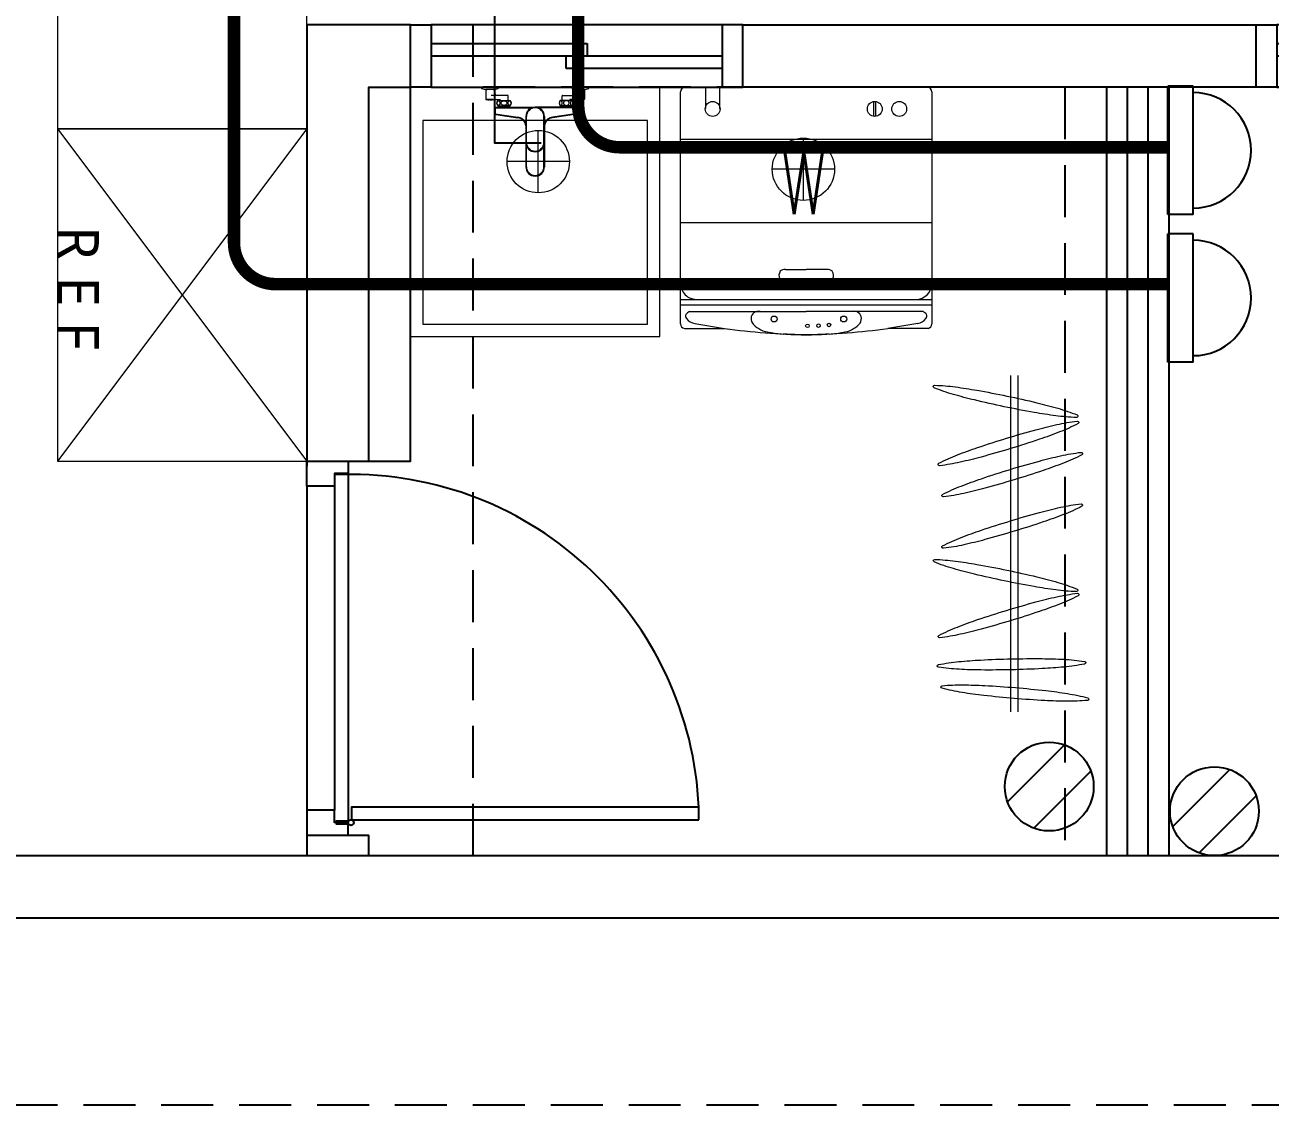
# Model space of a CAD drawing. Extents: x 489590 to 931630, y 16852 to 52972.
# Drawn here: x 508968.8 to 509268.5, y 51428.3 to 51688.3 of the extents above; entities that cross this region are included whole.
import ezdxf

# ---------------------------------------------------------------- set-up
doc = ezdxf.new("R2010")
doc.units = 0
doc.header["$LTSCALE"] = 50
for name, pattern in [('1', [0.375, 0.25, -0.125]), ('DASHED2', [9.525, 6.35, -3.175]), ('HIDDEN3', [0.15, 0.11, -0.04]), ('PHANTOM', [2.5, 1.25, -0.25, 0.25, -0.25, 0.25, -0.25])]:
    doc.linetypes.add(name, pattern=pattern)
for name, color, linetype in [('A-DOOR-SWING-1', 252, 'DASHED2'), ('ASP_4', 4, 'Continuous'), ('BEAM', 6, 'Continuous'), ('DOOR', 5, 'Continuous'), ('FP', 2, 'Continuous'), ('FP-L', 2, 'PHANTOM'), ('FURN', 4, 'Continuous'), ('I-FLOR-PAVING', 251, 'Continuous'), ('L-L', 7, 'Continuous'), ('OPEN', 5, 'Continuous'), ('WALL', 2, 'Continuous'), ('排煙管罩', 200, 'Continuous'), ('花台-FD40', 7, 'Continuous')]:
    doc.layers.add(name, color=color, linetype=linetype)
doc.layers.add('SWP', color=30, linetype='Continuous', lineweight=0)
doc.layers.add('傢俱', color=7, linetype='Continuous', lineweight=5, true_color=0xb2b3b3)
doc.styles.add('C1', font='simplex.shx', dxfattribs={"bigfont": 'CHINESET.shx'})
doc.styles.get("Standard").update_dxf_attribs({"font": 'txt.shx', "bigfont": 'chineset.shx'})

# ---------------------------------------------------------------- blocks, each defined once
blk = doc.blocks.new('Balcony Door 90CM')
at = {"color": 9, "true_color": 0xc7c8ca}
for points in [[(-3.68, 95.39), (-6.68, 95.39), (-6.68, 11.79), (-3.68, 11.79)], [(-90, 11), (-87, 11), (-87, 7.7), (-84, 7.7), (-84, 1), (-90, 1)], [(0, 11), (-3, 11), (-3, 7.7), (-6, 7.7), (-6, 1), (0, 1)]]:
    blk.add_lwpolyline(points, close=True, dxfattribs=at)
blk.add_lwpolyline([(-3.11, 8.21), (-3.39, 8.21), (-3.39, 11.12, -3.143413), (-2.61, 11.12), (-2.61, 8.21), (-2.89, 8.21), (-2.89, 11.01, -0.08392), (-3.11, 11.01), (-3.11, 8.21)], format="xyb", dxfattribs=at)
at = {"layer": 'A-DOOR-SWING-1', "color": 9, "linetype": 'HIDDEN3', "ltscale": 30, "true_color": 0xc7c8ca}
blk.add_arc((-2.99, 11.67), 83.8, 92.5181, 182.7143, dxfattribs=at)
at = {"layer": 'I-FLOR-PAVING', "color": 9, "true_color": 0xc7c8ca}
for p, q in [((-87, 11), (-3, 11)), ((-84, 7.7), (-6, 7.7)), ((-84, 1), (-6, 1))]:
    blk.add_line(p, q, dxfattribs=at)
blk = doc.blocks.new('A$C4E3912B0')
at = {"layer": 'OPEN', "color": 9, "true_color": 0xc7c8ca}
for p, q in [((3, 80), (3, 75)), ((18, 75), (18, 80)), ((3, 75), (18, 75)), ((3, 75), (3, 5)), ((10.5, 75), (10.5, 5)), ((13.5, 75), (13.5, 37.5)), ((18, 5), (18, 75)), ((7.5, 5), (7.5, 42.5)), ((7.5, 42.5), (10.5, 42.5)), ((21, 40), (0, 40)), ((13.5, 37.5), (10.5, 37.5)), ((3, 0), (3, 5)), ((3, 5), (18, 5)), ((18, 5), (18, 0))]:
    blk.add_line(p, q, dxfattribs=at)
blk = doc.blocks.new('A$C6CF9505D')
at = {"layer": 'OPEN', "color": 9, "true_color": 0xc7c8ca}
for p, q in [((3, 115), (3, 120)), ((18, 120), (18, 115)), ((18, 115), (3, 115)), ((3, 115), (3, 5)), ((10.5, 5), (10.5, 115)), ((13.5, 115), (13.5, 57.5)), ((18, 5), (18, 115)), ((0, 60), (21, 60)), ((7.5, 5), (7.5, 62.5)), ((7.5, 62.5), (10.5, 62.5)), ((13.5, 57.5), (10.5, 57.5)), ((18, 5), (3, 5)), ((3, 5), (3, 0)), ((18, 0), (18, 5))]:
    blk.add_line(p, q, dxfattribs=at)
blk = doc.blocks.new('A$C05A63BC5')
at = {"layer": 'ASP_4', "color": 9, "true_color": 0xc7c8ca}
for p, q in [((585, 295), (585, 110)), ((590, 295), (590, 110)), ((595, 295), (595, 110)), ((600, 295), (600, 110))]:
    blk.add_line(p, q, dxfattribs=at)
at = {"layer": 'FURN', "color": 9, "lineweight": 0, "true_color": 0xc7c8ca}
for p, q in [((392.5, 285), (332.5, 205)), ((332.5, 285), (392.5, 205))]:
    blk.add_line(p, q, dxfattribs=at)
for points in [[(392.5, 285), (392.5, 435), (332.5, 435), (332.5, 285)], [(332.5, 285), (332.5, 205), (392.5, 205), (392.5, 285)]]:
    blk.add_lwpolyline(points, close=True, dxfattribs=at)
at = {"layer": 'WALL', "color": 9, "true_color": 0xc7c8ca}
blk.add_line((392.5, 115), (407.5, 115), dxfattribs=at)
for points in [[(407.5, 205), (407.5, 295), (417.5, 295), (417.5, 310), (392.5, 310), (392.5, 205), (407.5, 205)], [(407.5, 205), (417.5, 205), (417.5, 295)], [(392.5, 115), (392.5, 110)], [(407.5, 110), (407.5, 115)], [(830, 110), (110, 110)], [(830, 110), (110, 110)], [(830, 95), (110, 95)], [(830, 95), (110, 95)]]:
    blk.add_lwpolyline(points, dxfattribs=at)
blk.add_lwpolyline([(621, 295), (497.5, 295), (497.5, 310), (621, 310)], close=True, dxfattribs=at)
at = {"layer": 'DOOR', "color": 9, "true_color": 0xc7c8ca, "rotation": 270}
blk.add_blockref('Balcony Door 90CM', (391.5, 115), dxfattribs=at)
at = {"layer": 'OPEN', "color": 9, "true_color": 0xc7c8ca}
for name, p, rotation in [('A$C4E3912B0', (417.5, 313), 270), ('A$C6CF9505D', (741, 292), 90)]:
    blk.add_blockref(name, p, dxfattribs=dict(at, rotation=rotation))
at = {"layer": 'FURN', "color": 9, "lineweight": 0, "true_color": 0xc7c8ca, "insert": (332.5, 245), "char_height": 10, "attachment_point": 8, "rotation": 270, "style": 'C1'}
blk.add_mtext_dynamic_manual_height_columns('{\\fMicrosoft JhengHei|b0|i0|c136|p34;\\T1.5;REF}', width=53.7095, gutter_width=12.5, heights=[0], dxfattribs=at)
blk = doc.blocks.new('A$C210B043C')
at = {"layer": '傢俱', "lineweight": 5}
for p, q in [((-334.9, -252.4), (-334.9, 330.6)), ((-323.9, 341.6), (234.8, 341.6)), ((-209.8, -263.4), (-209.8, 341.6)), ((-9.1, -263.4), (-9.1, 341.6)), ((175.7, -263.4), (175.7, 341.6)), ((188.6, -263.4), (188.6, 341.6)), ((245.6, 332.4), (245.6, 235.5)), ((205, 320.2), (205, 39.1)), ((233.9, 307.5), (245.6, 235.5)), ((-265, 201.8), (-300.5, 201.8)), ((-265.1, 206.9), (-300.4, 206.9)), ((103.9, 89.3), (103.9, 39.1)), ((136.9, 89.3), (136.9, 39.1)), ((103.9, -11.2), (103.9, 39.1)), ((136.9, -11.2), (136.9, 39.1)), ((205, -242), (205, 39.1)), ((-282.6, -168.7), (-334.9, -168.7)), ((233.9, -229.3), (245.6, -157.3)), ((245.6, -254.2), (245.6, -157.3)), ((-284, -202.9), (-334.9, -202.9)), ((234.8, -263.4), (-323.9, -263.4))]:
    blk.add_line(p, q, dxfattribs=at)
for centre, radius in [((-282.7, 262.9), 17.9), ((-282.7, 204.1), 17.9), ((223, 129.3), 7.16), ((237.3, 93.9), 4.29), ((239.1, 68.5), 4.29), ((239.5, 42), 4.29), ((223, -38.3), 7.16), ((-282.7, -186.1), 17.9)]:
    blk.add_circle(centre, radius, dxfattribs=at)
for centre, radius, start, end in [((-323.9, 330.6), 11, 90, 180), ((137.4, 303.2), 38.3, 0, 90), ((234.8, 330.6), 11, 9.5497, 90), ((229.6, 307.6), 27.5, 130.7638, 152.9515), ((215.8, 319.2), 10.2, 51.2998, 114.4502), ((201.6, 301.5), 32.9, 10.4392, 51.2998), ((-1382, 8.1), 1643.4, 1.08, 7.9538), ((221.9, 154.5), 17.5, 92.0428, 194.9544), ((222, 151.9), 20, 45.088, 92.0428), ((189.8, 119.6), 65.6, 25.7876, 45.088), ((187.1, 118.3), 68.7, 8.0675, 25.7876), ((0, 78.2), 259.9, 3.6276, 11.0411), ((122, 90.3), 18.1, 140.1051, 183.025), ((118.3, 85.9), 18.9, 10.4281, 122.5427), ((108.1, 101.9), 3.299949594787487e-11, 180, 351.3457), ((20339.9, 1012.4), 20101.5, 182.61692, 182.72458), ((-1382, 70.1), 1643.4, 352.0462, 358.92), ((5430.6, 42.4), 5169.5, 179.8397, 180.037), ((5430.6, 35.8), 5169.5, 179.963, 180.1603), ((20339.9, -934.2), 20101.5, 177.27542, 177.38308), ((122, -12.1), 18.1, 176.975, 219.8949), ((118.3, -7.7), 18.9, 237.4573, 349.5719), ((108.1, -23.7), 3.299949594787487e-11, 8.6543, 180), ((0, 0), 259.9, 348.9589, 356.3724), ((187.1, -40.1), 68.7, 334.2124, 351.9325), ((221.9, -76.3), 17.5, 165.0456, 267.9572), ((222, -73.8), 20, 267.9572, 314.912), ((189.8, -41.5), 65.6, 314.912, 334.2124), ((137.4, -225.1), 38.3, 270, 0), ((201.6, -223.4), 32.9, 308.7002, 349.5608), ((-323.9, -252.4), 11, 180, 270), ((229.6, -229.5), 27.5, 207.0485, 229.2362), ((215.8, -241.1), 10.2, 245.5498, 308.7002), ((234.8, -252.4), 11, 270, 350.4503)]:
    blk.add_arc(centre, radius, start, end, dxfattribs=at)
at = {"layer": '傢俱', "lineweight": 5, "width": 0.7}
blk.add_text('W', height=150, rotation=90, dxfattribs=at).set_placement((-29.6, -21.1, 1.5))
blk = doc.blocks.new('A$C22DB4552')
at = {"layer": '傢俱'}
for p, q in [((60, 42.95), (59.8, 42.95)), ((60, 42.95), (60, 17.05)), ((60, 38.85), (60, 42.95)), ((53.4, 39.48), (52.66, 34.18)), ((53.56, 39.6), (52.8, 34.17)), ((55.04, 39.62), (53.54, 39.62)), ((55.04, 39.62), (55.04, 30.83)), ((55.2, 39.46), (55.2, 30)), ((55.54, 39), (55.54, 37.5)), ((55.54, 39), (55.54, 36)), ((56.84, 39), (56.84, 36)), ((56.92, 40.98), (56.92, 41.36)), ((57, 40.98), (56.92, 40.98)), ((57, 40.82), (56.92, 40.82)), ((56.92, 40.44), (56.92, 40.82)), ((56.98, 41.42), (57, 41.42)), ((56.98, 40.38), (57, 40.38)), ((57, 40.28), (57, 41.52)), ((57.08, 41.86), (57.08, 38.34)), ((57.08, 40.2), (57.08, 41.6)), ((57.08, 41.6), (57.08, 41.6)), ((57.08, 40.2), (57.08, 40.2)), ((59.39, 41.9), (57.12, 41.9)), ((58.04, 36.54), (58.04, 40.63)), ((59.43, 39.94), (59.43, 41.86)), ((59.43, 40.06), (59.43, 41.74)), ((59.43, 41.66), (59.43, 41.56)), ((59.43, 40.14), (59.43, 41.56)), ((55.37, 38.52), (55.2, 38.52)), ((55.2, 36.48), (55.2, 38.52)), ((55.2, 38.4), (55.2, 36.6)), ((55.2, 38.4), (55.2, 36.6)), ((55.37, 36.48), (55.2, 36.48)), ((55.37, 38.52), (55.37, 37.5)), ((55.54, 38.4), (55.37, 38.4)), ((55.37, 36.48), (55.37, 37.5)), ((55.54, 36.6), (55.37, 36.6)), ((55.54, 36), (55.54, 37.5)), ((56.84, 38.54), (57.08, 38.54)), ((56.84, 36.46), (57.96, 36.46)), ((60, 38.85), (59.8, 38.85)), ((52.64, 34.19), (52.8, 34.19)), ((52.95, 32.25), (40.85, 32.25)), ((40.85, 32.09), (40.85, 32.25)), ((40.85, 32.09), (45.87, 32.09)), ((52.95, 32.25), (44.45, 32.25)), ((46.7, 32.09), (52.95, 32.09)), ((52.95, 32.09), (52.95, 32.25)), ((55.2, 20.54), (55.2, 30)), ((40.85, 27.91), (45.87, 27.91)), ((40.85, 27.91), (40.85, 27.75)), ((52.95, 27.75), (40.85, 27.75)), ((52.95, 27.75), (44.45, 27.75)), ((46.7, 27.91), (52.95, 27.91)), ((52.95, 27.91), (52.95, 27.75)), ((55.04, 20.38), (55.04, 29.17)), ((52.64, 25.81), (52.8, 25.81)), ((53.4, 20.52), (52.66, 25.82)), ((53.56, 20.4), (52.8, 25.83)), ((55.54, 24), (55.54, 22.5)), ((55.54, 21), (55.54, 24)), ((56.84, 21), (56.84, 24)), ((55.37, 23.52), (55.2, 23.52)), ((55.2, 23.52), (55.2, 21.48)), ((55.2, 21.6), (55.2, 23.4)), ((55.37, 21.48), (55.2, 21.48)), ((55.37, 23.52), (55.37, 22.5)), ((55.54, 23.4), (55.37, 23.4)), ((55.37, 21.48), (55.37, 22.5)), ((55.54, 21.6), (55.37, 21.6)), ((55.54, 21), (55.54, 22.5)), ((56.84, 23.8), (56.84, 21.2)), ((56.84, 23.54), (57.96, 23.54)), ((56.84, 21.46), (57.08, 21.46)), ((57.08, 18.14), (57.08, 21.66)), ((58.04, 23.46), (58.04, 19.37)), ((60, 21.15), (59.8, 21.15)), ((60, 21.15), (60, 17.05)), ((55.04, 20.38), (53.54, 20.38)), ((56.92, 19.56), (56.92, 19.18)), ((57, 19.18), (56.92, 19.18)), ((57, 19.02), (56.92, 19.02)), ((56.92, 19.02), (56.92, 18.64)), ((56.98, 19.62), (57, 19.62)), ((56.98, 18.58), (57, 18.58)), ((57, 19.72), (57, 18.48)), ((57.08, 19.8), (57.08, 18.4)), ((57.08, 19.8), (57.08, 19.8)), ((57.08, 18.4), (57.08, 18.4)), ((59.39, 18.1), (57.12, 18.1)), ((59.43, 20.06), (59.43, 18.14)), ((59.43, 19.94), (59.43, 18.26)), ((59.43, 19.86), (59.43, 18.44)), ((59.43, 18.34), (59.43, 18.44)), ((60, 17.05), (59.8, 17.05))]:
    blk.add_line(p, q, dxfattribs=at)
for points in [[(0, 0), (60, 0), (60, 60), (0, 60)], [(3, 3), (52, 3), (52, 57), (3, 57)]]:
    blk.add_lwpolyline(points, close=True, dxfattribs=at)
for centre, radius, start, end in [((62.62, 41.55), 3.2, 155.2613, 178.1216), ((59.8, 42.85), 0.096, 90, 155.2613), ((53.58, 39.44), 0.19, 103.733, 166.587), ((55.04, 39.46), 0.16, 0, 90), ((56.19, 38.04), 1.16, 55.7945, 124.2055), ((56.98, 41.36), 0.056, 90, 180), ((56.98, 40.44), 0.056, 180, 270), ((57.08, 41.52), 0.08, 90, 180), ((57.08, 40.28), 0.08, 180, 270), ((57.12, 41.86), 0.04, 90, 180), ((59.6, 36.7), 3.2, 93.7671, 119.1252), ((59.39, 41.86), 0.04, 0, 90), ((59.39, 39.94), 0.04, 273.8565, 0), ((62.62, 40.24), 3.2, 181.8784, 204.7387), ((56.19, 36.96), 1.16, 235.7945, 304.2055), ((57.96, 36.54), 0.08, 270, 0), ((59.8, 38.95), 0.096, 204.7387, 270), ((50.41, 34.5), 2.27, 277.4199, 352.0158), ((50.41, 34.5), 2.41, 290.9953, 352.0158), ((40.85, 30), 2.25, 90, 180), ((40.85, 30), 2.25, 180, 270), ((40.85, 30), 2.09, 90, 180), ((40.85, 30), 2.09, 180, 270), ((46.7, 30), 2.25, 90, 180), ((46.7, 30), 2.25, 180, 270), ((46.7, 30), 2.09, 90, 180), ((46.7, 30), 2.09, 180, 270), ((52.95, 30), 2.25, 0, 90), ((52.95, 30), 2.09, 0, 90), ((52.95, 30), 2.25, 270, 0), ((52.95, 30), 2.09, 270, 0), ((50.41, 25.5), 2.27, 7.9842, 82.5801), ((50.41, 25.5), 2.41, 7.9842, 69.0047), ((56.19, 23.04), 1.16, 55.7945, 124.2055), ((56.19, 21.96), 1.16, 235.7945, 304.2055), ((57.96, 23.46), 0.08, 0, 90), ((62.62, 19.76), 3.2, 155.2613, 178.1216), ((59.8, 21.05), 0.096, 90, 155.2613), ((53.58, 20.56), 0.19, 193.413, 256.267), ((55.04, 20.54), 0.16, 270, 0), ((56.98, 19.56), 0.056, 90, 180), ((56.98, 18.64), 0.056, 180, 270), ((57.08, 19.72), 0.08, 90, 180), ((57.08, 18.48), 0.08, 180, 270), ((57.12, 18.14), 0.04, 180, 270), ((59.6, 23.3), 3.2, 240.8748, 266.2329), ((59.39, 20.06), 0.04, 0, 86.1435), ((59.39, 18.14), 0.04, 270, 0), ((62.62, 18.45), 3.2, 181.8784, 204.7387), ((59.8, 17.15), 0.096, 204.7387, 270)]:
    blk.add_arc(centre, radius, start, end, dxfattribs=at)
for points in [[(56.76, 38.84), (56.76, 38.86), (56.76, 38.87), (56.75, 38.9), (56.75, 38.92), (56.74, 38.95), (56.73, 38.96), (56.71, 38.99), (56.7, 39), (56.68, 39.03), (56.66, 39.04), (56.64, 39.06), (56.63, 39.07), (56.59, 39.09), (56.57, 39.1), (56.52, 39.13), (56.5, 39.14), (56.45, 39.15), (56.43, 39.16), (56.38, 39.17), (56.35, 39.18), (56.31, 39.18), (56.28, 39.19), (56.24, 39.19), (56.21, 39.19), (56.17, 39.19), (56.14, 39.19), (56.1, 39.19), (56.07, 39.18), (56.03, 39.18), (56, 39.17), (55.95, 39.16), (55.93, 39.15), (55.88, 39.14), (55.86, 39.13), (55.81, 39.1), (55.79, 39.09), (55.75, 39.07), (55.74, 39.06), (55.72, 39.04), (55.7, 39.03), (55.68, 39), (55.67, 38.99), (55.65, 38.96), (55.65, 38.95), (55.63, 38.92), (55.63, 38.9), (55.62, 38.87), (55.62, 38.86), (55.62, 38.83), (55.62, 38.81), (55.63, 38.78), (55.63, 38.77), (55.65, 38.74), (55.65, 38.72), (55.67, 38.7), (55.68, 38.68), (55.7, 38.66), (55.72, 38.65), (55.74, 38.63), (55.75, 38.62), (55.79, 38.59), (55.81, 38.58), (55.86, 38.56), (55.88, 38.55), (55.93, 38.53), (55.95, 38.52), (56, 38.51), (56.03, 38.51), (56.07, 38.5), (56.1, 38.5), (56.14, 38.49), (56.17, 38.49), (56.21, 38.49), (56.24, 38.49), (56.28, 38.5), (56.31, 38.5), (56.35, 38.51), (56.38, 38.51), (56.43, 38.52), (56.45, 38.53), (56.5, 38.55), (56.52, 38.56), (56.57, 38.58), (56.59, 38.59), (56.63, 38.62), (56.64, 38.63), (56.66, 38.65), (56.68, 38.66), (56.7, 38.68), (56.71, 38.7), (56.73, 38.72), (56.74, 38.74), (56.75, 38.77), (56.75, 38.78), (56.76, 38.81), (56.76, 38.83), (56.76, 38.84)], [(56.76, 37.5), (56.76, 37.53), (56.76, 37.56), (56.75, 37.62), (56.75, 37.65), (56.74, 37.71), (56.73, 37.74), (56.71, 37.79), (56.7, 37.82), (56.68, 37.87), (56.66, 37.89), (56.64, 37.93), (56.63, 37.95), (56.59, 38), (56.57, 38.02), (56.52, 38.07), (56.5, 38.09), (56.45, 38.12), (56.43, 38.14), (56.38, 38.16), (56.35, 38.17), (56.31, 38.18), (56.28, 38.19), (56.24, 38.2), (56.21, 38.2), (56.17, 38.2), (56.14, 38.2), (56.1, 38.19), (56.07, 38.18), (56.03, 38.17), (56, 38.16), (55.95, 38.14), (55.93, 38.12), (55.88, 38.09), (55.86, 38.07), (55.81, 38.02), (55.79, 38), (55.75, 37.95), (55.74, 37.93), (55.72, 37.89), (55.7, 37.87), (55.68, 37.82), (55.67, 37.79), (55.65, 37.74), (55.65, 37.71), (55.63, 37.65), (55.63, 37.62), (55.62, 37.56), (55.62, 37.53), (55.62, 37.47), (55.62, 37.44), (55.63, 37.38), (55.63, 37.35), (55.65, 37.29), (55.65, 37.26), (55.67, 37.21), (55.68, 37.18), (55.7, 37.13), (55.72, 37.11), (55.74, 37.07), (55.75, 37.05), (55.79, 37), (55.81, 36.98), (55.86, 36.93), (55.88, 36.91), (55.93, 36.88), (55.95, 36.86), (56, 36.84), (56.03, 36.83), (56.07, 36.82), (56.1, 36.81), (56.14, 36.8), (56.17, 36.8), (56.21, 36.8), (56.24, 36.8), (56.28, 36.81), (56.31, 36.82), (56.35, 36.83), (56.38, 36.84), (56.43, 36.86), (56.45, 36.88), (56.5, 36.91), (56.52, 36.93), (56.57, 36.98), (56.59, 37), (56.63, 37.05), (56.64, 37.07), (56.66, 37.11), (56.68, 37.13), (56.7, 37.18), (56.71, 37.21), (56.73, 37.26), (56.74, 37.29), (56.75, 37.35), (56.75, 37.38), (56.76, 37.44), (56.76, 37.47), (56.76, 37.5)], [(56.76, 36.16), (56.76, 36.17), (56.76, 36.19), (56.75, 36.22), (56.75, 36.23), (56.74, 36.26), (56.73, 36.28), (56.71, 36.3), (56.7, 36.32), (56.68, 36.34), (56.66, 36.35), (56.64, 36.37), (56.63, 36.38), (56.59, 36.41), (56.57, 36.42), (56.52, 36.44), (56.5, 36.45), (56.45, 36.47), (56.43, 36.48), (56.38, 36.49), (56.35, 36.49), (56.31, 36.5), (56.28, 36.5), (56.24, 36.51), (56.21, 36.51), (56.17, 36.51), (56.14, 36.51), (56.1, 36.5), (56.07, 36.5), (56.03, 36.49), (56, 36.49), (55.95, 36.48), (55.93, 36.47), (55.88, 36.45), (55.86, 36.44), (55.81, 36.42), (55.79, 36.41), (55.75, 36.38), (55.74, 36.37), (55.72, 36.35), (55.7, 36.34), (55.68, 36.32), (55.67, 36.3), (55.65, 36.28), (55.65, 36.26), (55.63, 36.23), (55.63, 36.22), (55.62, 36.19), (55.62, 36.17), (55.62, 36.14), (55.62, 36.13), (55.63, 36.1), (55.63, 36.08), (55.65, 36.05), (55.65, 36.04), (55.67, 36.01), (55.68, 36), (55.7, 35.97), (55.72, 35.96), (55.74, 35.94), (55.75, 35.93), (55.79, 35.91), (55.81, 35.9), (55.86, 35.87), (55.88, 35.86), (55.93, 35.85), (55.95, 35.84), (56, 35.83), (56.03, 35.82), (56.07, 35.82), (56.1, 35.81), (56.14, 35.81), (56.17, 35.81), (56.21, 35.81), (56.24, 35.81), (56.28, 35.81), (56.31, 35.82), (56.35, 35.82), (56.38, 35.83), (56.43, 35.84), (56.45, 35.85), (56.5, 35.86), (56.52, 35.87), (56.57, 35.9), (56.59, 35.91), (56.63, 35.93), (56.64, 35.94), (56.66, 35.96), (56.68, 35.97), (56.7, 36), (56.71, 36.01), (56.73, 36.04), (56.74, 36.05), (56.75, 36.08), (56.75, 36.1), (56.76, 36.13), (56.76, 36.14), (56.76, 36.16)], [(56.76, 23.84), (56.76, 23.83), (56.76, 23.81), (56.75, 23.78), (56.75, 23.77), (56.74, 23.74), (56.73, 23.72), (56.71, 23.7), (56.7, 23.68), (56.68, 23.66), (56.66, 23.65), (56.64, 23.63), (56.63, 23.62), (56.59, 23.59), (56.57, 23.58), (56.52, 23.56), (56.5, 23.55), (56.45, 23.53), (56.43, 23.52), (56.38, 23.51), (56.35, 23.51), (56.31, 23.5), (56.28, 23.5), (56.24, 23.49), (56.21, 23.49), (56.17, 23.49), (56.14, 23.49), (56.1, 23.5), (56.07, 23.5), (56.03, 23.51), (56, 23.51), (55.95, 23.52), (55.93, 23.53), (55.88, 23.55), (55.86, 23.56), (55.81, 23.58), (55.79, 23.59), (55.75, 23.62), (55.74, 23.63), (55.72, 23.65), (55.7, 23.66), (55.68, 23.68), (55.67, 23.7), (55.65, 23.72), (55.65, 23.74), (55.63, 23.77), (55.63, 23.78), (55.62, 23.81), (55.62, 23.83), (55.62, 23.86), (55.62, 23.87), (55.63, 23.9), (55.63, 23.92), (55.65, 23.95), (55.65, 23.96), (55.67, 23.99), (55.68, 24), (55.7, 24.03), (55.72, 24.04), (55.74, 24.06), (55.75, 24.07), (55.79, 24.09), (55.81, 24.1), (55.86, 24.13), (55.88, 24.14), (55.93, 24.15), (55.95, 24.16), (56, 24.17), (56.03, 24.18), (56.07, 24.18), (56.1, 24.19), (56.14, 24.19), (56.17, 24.19), (56.21, 24.19), (56.24, 24.19), (56.28, 24.19), (56.31, 24.18), (56.35, 24.18), (56.38, 24.17), (56.43, 24.16), (56.45, 24.15), (56.5, 24.14), (56.52, 24.13), (56.57, 24.1), (56.59, 24.09), (56.63, 24.07), (56.64, 24.06), (56.66, 24.04), (56.68, 24.03), (56.7, 24), (56.71, 23.99), (56.73, 23.96), (56.74, 23.95), (56.75, 23.92), (56.75, 23.9), (56.76, 23.87), (56.76, 23.86), (56.76, 23.84)], [(56.76, 22.5), (56.76, 22.47), (56.76, 22.44), (56.75, 22.38), (56.75, 22.35), (56.74, 22.29), (56.73, 22.26), (56.71, 22.21), (56.7, 22.18), (56.68, 22.13), (56.66, 22.11), (56.64, 22.07), (56.63, 22.05), (56.59, 22), (56.57, 21.98), (56.52, 21.93), (56.5, 21.91), (56.45, 21.88), (56.43, 21.86), (56.38, 21.84), (56.35, 21.83), (56.31, 21.82), (56.28, 21.81), (56.24, 21.8), (56.21, 21.8), (56.17, 21.8), (56.14, 21.8), (56.1, 21.81), (56.07, 21.82), (56.03, 21.83), (56, 21.84), (55.95, 21.86), (55.93, 21.88), (55.88, 21.91), (55.86, 21.93), (55.81, 21.98), (55.79, 22), (55.75, 22.05), (55.74, 22.07), (55.72, 22.11), (55.7, 22.13), (55.68, 22.18), (55.67, 22.21), (55.65, 22.26), (55.65, 22.29), (55.63, 22.35), (55.63, 22.38), (55.62, 22.44), (55.62, 22.47), (55.62, 22.53), (55.62, 22.56), (55.63, 22.62), (55.63, 22.65), (55.65, 22.71), (55.65, 22.74), (55.67, 22.79), (55.68, 22.82), (55.7, 22.87), (55.72, 22.89), (55.74, 22.93), (55.75, 22.95), (55.79, 23), (55.81, 23.02), (55.86, 23.07), (55.88, 23.09), (55.93, 23.12), (55.95, 23.14), (56, 23.16), (56.03, 23.17), (56.07, 23.18), (56.1, 23.19), (56.14, 23.2), (56.17, 23.2), (56.21, 23.2), (56.24, 23.2), (56.28, 23.19), (56.31, 23.18), (56.35, 23.17), (56.38, 23.16), (56.43, 23.14), (56.45, 23.12), (56.5, 23.09), (56.52, 23.07), (56.57, 23.02), (56.59, 23), (56.63, 22.95), (56.64, 22.93), (56.66, 22.89), (56.68, 22.87), (56.7, 22.82), (56.71, 22.79), (56.73, 22.74), (56.74, 22.71), (56.75, 22.65), (56.75, 22.62), (56.76, 22.56), (56.76, 22.53), (56.76, 22.5)], [(56.76, 21.16), (56.76, 21.14), (56.76, 21.13), (56.75, 21.1), (56.75, 21.08), (56.74, 21.05), (56.73, 21.04), (56.71, 21.01), (56.7, 21), (56.68, 20.97), (56.66, 20.96), (56.64, 20.94), (56.63, 20.93), (56.59, 20.91), (56.57, 20.9), (56.52, 20.87), (56.5, 20.86), (56.45, 20.85), (56.43, 20.84), (56.38, 20.83), (56.35, 20.82), (56.31, 20.82), (56.28, 20.81), (56.24, 20.81), (56.21, 20.81), (56.17, 20.81), (56.14, 20.81), (56.1, 20.81), (56.07, 20.82), (56.03, 20.82), (56, 20.83), (55.95, 20.84), (55.93, 20.85), (55.88, 20.86), (55.86, 20.87), (55.81, 20.9), (55.79, 20.91), (55.75, 20.93), (55.74, 20.94), (55.72, 20.96), (55.7, 20.97), (55.68, 21), (55.67, 21.01), (55.65, 21.04), (55.65, 21.05), (55.63, 21.08), (55.63, 21.1), (55.62, 21.13), (55.62, 21.14), (55.62, 21.17), (55.62, 21.19), (55.63, 21.22), (55.63, 21.23), (55.65, 21.26), (55.65, 21.28), (55.67, 21.3), (55.68, 21.32), (55.7, 21.34), (55.72, 21.35), (55.74, 21.37), (55.75, 21.38), (55.79, 21.41), (55.81, 21.42), (55.86, 21.44), (55.88, 21.45), (55.93, 21.47), (55.95, 21.48), (56, 21.49), (56.03, 21.49), (56.07, 21.5), (56.1, 21.5), (56.14, 21.51), (56.17, 21.51), (56.21, 21.51), (56.24, 21.51), (56.28, 21.5), (56.31, 21.5), (56.35, 21.49), (56.38, 21.49), (56.43, 21.48), (56.45, 21.47), (56.5, 21.45), (56.52, 21.44), (56.57, 21.42), (56.59, 21.41), (56.63, 21.38), (56.64, 21.37), (56.66, 21.35), (56.68, 21.34), (56.7, 21.32), (56.71, 21.3), (56.73, 21.28), (56.74, 21.26), (56.75, 21.23), (56.75, 21.22), (56.76, 21.19), (56.76, 21.17), (56.76, 21.16)]]:
    blk.add_open_spline(points, degree=3, knots=[0, 0, 0, 0, 0.844515, 0.844515, 1.689029, 1.689029, 2.533544, 2.533544, 3.378059, 3.378059, 4.052867, 4.052867, 4.727674, 4.727674, 5.669803, 5.669803, 6.611932, 6.611932, 7.348167, 7.348167, 8.084401, 8.084401, 8.749372, 8.749372, 9.414342, 9.414342, 10.079313, 10.079313, 10.744283, 10.744283, 11.480518, 11.480518, 12.216752, 12.216752, 13.158881, 13.158881, 14.10101, 14.10101, 14.775818, 14.775818, 15.450626, 15.450626, 16.29514, 16.29514, 17.139655, 17.139655, 17.98417, 17.98417, 18.828684, 18.828684, 19.673199, 19.673199, 20.517714, 20.517714, 21.362229, 21.362229, 22.206743, 22.206743, 22.881551, 22.881551, 23.556359, 23.556359, 24.498488, 24.498488, 25.440617, 25.440617, 26.176851, 26.176851, 26.913086, 26.913086, 27.578056, 27.578056, 28.243027, 28.243027, 28.907997, 28.907997, 29.572968, 29.572968, 30.309202, 30.309202, 31.045437, 31.045437, 31.987566, 31.987566, 32.929695, 32.929695, 33.604502, 33.604502, 34.27931, 34.27931, 35.123825, 35.123825, 35.96834, 35.96834, 36.812854, 36.812854, 37.657369, 37.657369, 37.657369, 37.657369], dxfattribs=at)
blk = doc.blocks.new('4+6~12E$0$A$C4FD57216')
at = {"layer": '傢俱', "lineweight": 5}
for p, q in [((16.97, 0), (16.97, 90)), ((18.76, 0), (18.77, 90))]:
    blk.add_line(p, q, dxfattribs=at)
at = {"layer": '傢俱', "lineweight": 5, "extrusion": (-2.52884e-07, 2.52903e-07, 1), "elevation": 0}
for points in [[(2.61, 79.03, 0.358197), (2.96, 78.76, 0.028345), (7.94, 79.21, 0.011937), (13.11, 80.09, 0.008467), (20.34, 81.64, 0.008467), (27.52, 83.43, 0.011937), (32.55, 84.9, 0.028345), (37.22, 86.69, 0.358197), (37.42, 87.09, 0.358197), (37.06, 87.36, 0.028345), (32.09, 86.92, 0.011937), (26.92, 86.03, 0.008467), (19.68, 84.49, 0.008467), (12.51, 82.7, 0.011937), (7.48, 81.22, 0.028345), (2.81, 79.43, 0.358197)], [(2.39, 77.53, 0.358197), (2.55, 77.11, 0.028345), (7.01, 74.87, 0.011937), (11.88, 72.91, 0.008467), (18.84, 70.43, 0.008467), (25.89, 68.18, 0.011937), (30.95, 66.79, 0.028345), (35.86, 65.86, 0.358197), (36.24, 66.1, 0.358197), (36.08, 66.51, 0.028345), (31.61, 68.75, 0.011937), (26.74, 70.71, 0.008467), (19.78, 73.2, 0.008467), (12.73, 75.44, 0.011937), (7.68, 76.83, 0.028345), (2.77, 77.76, 0.358197)], [(1.48, 69.19, 0.358197), (1.64, 68.77, 0.028345), (6.11, 66.54, 0.011937), (10.97, 64.58, 0.008467), (17.94, 62.09, 0.008467), (24.98, 59.85, 0.011937), (30.04, 58.46, 0.028345), (34.95, 57.53, 0.358197), (35.33, 57.76, 0.358197), (35.17, 58.18, 0.028345), (30.7, 60.41, 0.011937), (25.84, 62.38, 0.008467), (18.87, 64.86, 0.008467), (11.83, 67.11, 0.011937), (6.77, 68.5, 0.028345), (1.86, 69.43, 0.358197)], [(1.48, 55.42, 0.358197), (1.64, 55.01, 0.028345), (6.1, 52.77, 0.011937), (10.97, 50.81, 0.008467), (17.94, 48.33, 0.008467), (24.98, 46.08, 0.011937), (30.04, 44.69, 0.028345), (34.95, 43.76, 0.358197), (35.33, 44, 0.358197), (35.17, 44.41, 0.028345), (30.7, 46.65, 0.011937), (25.84, 48.61, 0.008467), (18.87, 51.09, 0.008467), (11.82, 53.34, 0.011937), (6.77, 54.73, 0.028345), (1.86, 55.66, 0.358197)], [(2.61, 32.46, 0.358197), (2.96, 32.19, 0.028345), (7.94, 32.63, 0.011937), (13.11, 33.52, 0.008467), (20.34, 35.07, 0.008467), (27.52, 36.86, 0.011937), (32.55, 38.33, 0.028345), (37.22, 40.12, 0.358197), (37.42, 40.52, 0.358197), (37.06, 40.79, 0.028345), (32.09, 40.34, 0.011937), (26.92, 39.46, 0.008467), (19.68, 37.91, 0.008467), (12.51, 36.12, 0.011937), (7.47, 34.65, 0.028345), (2.81, 32.86, 0.358197)], [(2.39, 31.49, 0.358197), (2.54, 31.07, 0.028345), (7.01, 28.84, 0.011937), (11.88, 26.88, 0.008467), (18.84, 24.39, 0.008467), (25.89, 22.15, 0.011937), (30.95, 20.76, 0.028345), (35.86, 19.83, 0.358197), (36.23, 20.06, 0.358197), (36.08, 20.48, 0.028345), (31.61, 22.71, 0.011937), (26.74, 24.68, 0.008467), (19.78, 27.16, 0.008467), (12.73, 29.41, 0.011937), (7.67, 30.8, 0.028345), (2.76, 31.73, 0.358197)], [(0.74, 13.17, 0.358197), (1.02, 12.82, 0.028345), (5.95, 12.01, 0.011937), (11.18, 11.58, 0.008467), (18.56, 11.28, 0.008467), (25.96, 11.22, 0.011937), (31.2, 11.4, 0.028345), (36.17, 11.97, 0.358197), (36.46, 12.3, 0.358197), (36.18, 12.65, 0.028345), (31.25, 13.46, 0.011937), (26.02, 13.89, 0.008467), (18.64, 14.2, 0.008467), (11.24, 14.25, 0.011937), (6, 14.08, 0.028345), (1.03, 13.51, 0.358197)], [(0, 3.4, 0.358197), (0.31, 3.09, 0.028345), (5.31, 2.86, 0.011937), (10.55, 3.04, 0.008467), (17.92, 3.6, 0.008467), (25.27, 4.4, 0.011937), (30.46, 5.19, 0.028345), (35.32, 6.33, 0.358197), (35.57, 6.7, 0.358197), (35.26, 7.01, 0.028345), (30.27, 7.24, 0.011937), (25.03, 7.06, 0.008467), (17.65, 6.51, 0.008467), (10.3, 5.7, 0.011937), (5.11, 4.91, 0.028345), (0.25, 3.77, 0.358197)]]:
    blk.add_lwpolyline(points, format="xyb", close=True, dxfattribs=at)
blk = doc.blocks.new('A$C4F092ED8')
at = {"layer": '傢俱', "color": 9, "linetype": '1', "true_color": 0xc7c8ca, "rotation": 90}
blk.add_blockref('A$C22DB4552', (612.5, -25), dxfattribs=at)
at = {"layer": '傢俱', "color": 9, "linetype": '1', "lineweight": 5, "true_color": 0xc7c8ca, "xscale": 0.1000000000000003, "yscale": 0.1000000000000003, "zscale": 0.1000000000000003, "rotation": 270}
blk.add_blockref('A$C210B043C', (643.84, 1.51), dxfattribs=at)
at = {"layer": '傢俱', "color": 9, "linetype": '1', "true_color": 0xc7c8ca, "xscale": -1, "yscale": 0.9, "rotation": 2.480447847119649e-08}
blk.add_blockref('4+6~12E$0$A$C4FD57216', (715.75, -115.37, 0), dxfattribs=at)
blk = doc.blocks.new('洗衣機浴缸排水孔')
at = {"linetype": 'Continuous'}
for p, q in [((0, 7.5), (0, -7.5)), ((-7.5, 0), (7.5, 0))]:
    blk.add_line(p, q, dxfattribs=at)
blk.add_circle((0, 0), 7.5, dxfattribs=at)
blk = doc.blocks.new('排風罩')
for p, q in [((-5, 0), (5, 0)), ((-5, -2), (-5, 0)), ((5, -2), (5, 0)), ((-5, -2), (5, -2))]:
    blk.add_line(p, q)
blk.add_arc((0, -2), 4.5, 180, 0)

msp = doc.modelspace()

# ---------------------------------------------------------------- linework, layer by layer
at = {"layer": 'BEAM', "linetype": '1'}
for p, q in [((509036.62, 52363.29, -120958.98), (509036.62, 51488.29, -120958.98)), ((509076.62, 52363.29, -120958.98), (509076.62, 51488.29, -120958.98)), ((509504.12, 51673.29, -120958.98), (509076.62, 51673.29, -120958.98)), ((509219.12, 51673.29, -120958.98), (509219.12, 51488.29, -120958.98)), ((509244.12, 51673.29, -120958.98), (509244.12, 51488.29, -120958.98)), ((509464.13, 51488.29, -120958.98), (508754.12, 51488.29, -120958.98)), ((509464.13, 51428.29, -120958.98), (508754.12, 51428.29, -120958.98))]:
    msp.add_line(p, q, dxfattribs=at)
at = {"layer": 'FP-L', "ltscale": 0.5, "const_width": 3, "elevation": -120958.98}
for points in [[(509101.98, 51797.45), (509101.98, 51668.83, 0.414214), (509111.98, 51658.83), (509244.12, 51658.83)], [(509019.13, 51736.7), (509019.13, 51635.89, 0.414214), (509029.13, 51625.89), (509244.12, 51625.89)]]:
    msp.add_lwpolyline(points, format="xyb", dxfattribs=at)
at = {"layer": '排煙管罩', "elevation": -120958.98}
msp.add_lwpolyline([(509093.05, 51659.82), (509081.93, 51659.82), (509081.93, 51793.8)], dxfattribs=at)
at = {"layer": '花台-FD40'}
for p, q in [((509205.32, 51501.27, -120958.98), (509219.05, 51515, -120958.98)), ((509211.65, 51494.95, -120958.98), (509225.38, 51508.68, -120958.98)), ((509245.11, 51495.33, -120958.98), (509258.83, 51509.06, -120958.98)), ((509251.43, 51489.01, -120958.98), (509265.16, 51502.73, -120958.98))]:
    msp.add_line(p, q, dxfattribs=at)
for centre in [(509215.35, 51504.97, -120958.98), (509255.13, 51499.03, -120958.98)]:
    msp.add_circle(centre, 10.69, dxfattribs=at)

# ---------------------------------------------------------------- block references
at = {"layer": 'FP', "xscale": 3.086775288873545, "yscale": 3.086775288873545, "zscale": 3.086775288873545, "rotation": 89.99999999999999}
for p in [(509243.87, 51658.09, -120958.98), (509243.87, 51622.57, -120958.98)]:
    msp.add_blockref('排風罩', p, dxfattribs=at)
at = {"layer": 'L-L', "lineweight": -3}
for name, p in [('A$C05A63BC5', (508644.12, 51378.29, -120958.98)), ('A$C4F092ED8', (508509.12, 51638.29, -120958.98))]:
    msp.add_blockref(name, p, dxfattribs=at)
at = {"layer": 'SWP', "rotation": 180}
for p in [(509092.37, 51655.37, -120958.98), (509156.19, 51653.55, -120958.98)]:
    msp.add_blockref('洗衣機浴缸排水孔', p, dxfattribs=at)

doc.saveas('drawing.dxf')
